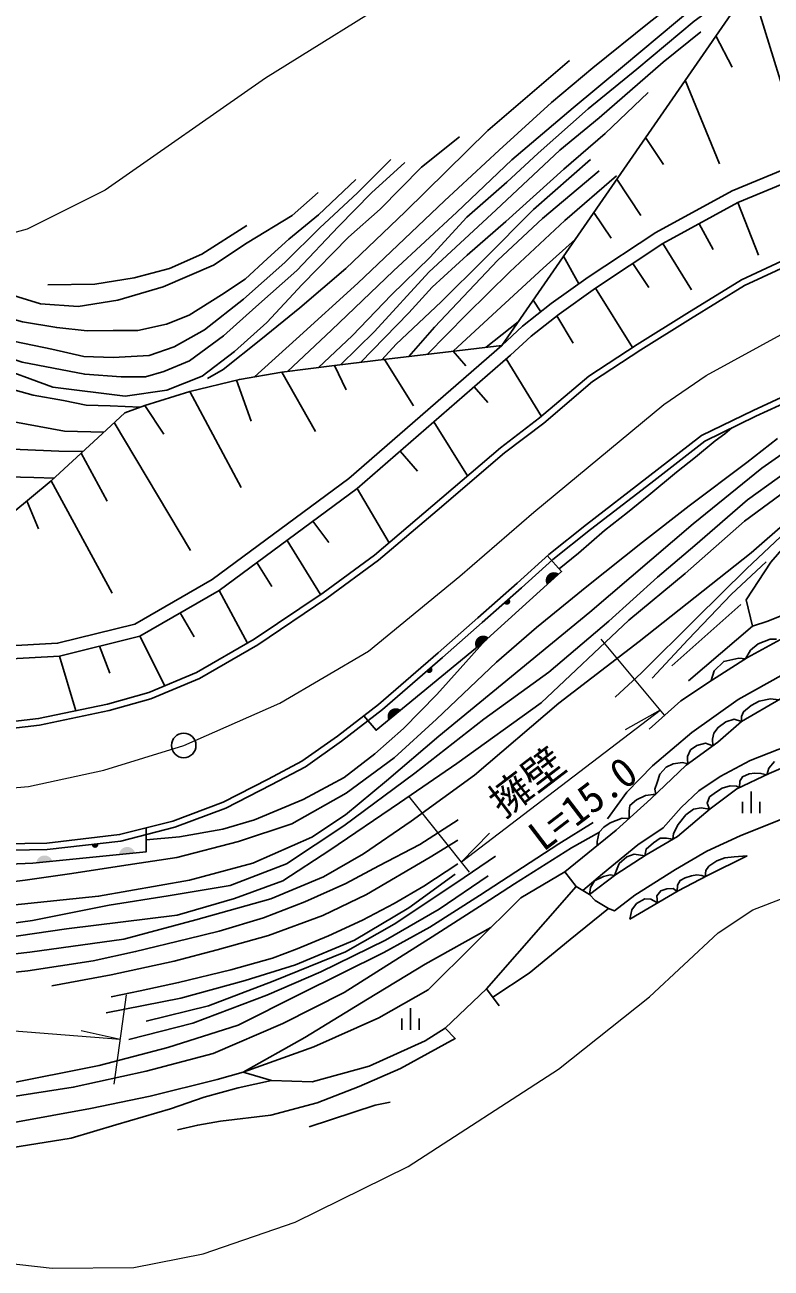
# Model space of a CAD drawing. Units: millimetres at full size, sheet at 1:1000; details may follow other scales. Extents: x 40000 to 680000, y 20000 to 380000.
# Drawn here: x 189419 to 235074, y 245092 to 321117 of the extents above; entities that cross this region are included whole.
import ezdxf
from ezdxf.enums import TextEntityAlignment as Align

# ---------------------------------------------------------------- set-up
doc = ezdxf.new("R2010")
doc.units = ezdxf.units.MM
doc.header["$LTSCALE"] = 1000
doc.linetypes.add('CHAIN', pattern=[18.5, 12, -1.5, 3.5, -1.5])
for name, color, linetype, lineweight in [('M-BGD', 7, 'Continuous', 25), ('M-BMK', 2, 'CHAIN', 13), ('M-BMK-SRVR', 3, 'Continuous', 25), ('M-STR-HTXT', 7, 'Continuous', 13)]:
    doc.layers.add(name, color=color, linetype=linetype, lineweight=lineweight)
doc.styles.add('ＭＳ ゴシック', font='')
doc.styles.get('ＭＳ ゴシック').set_extended_font_data('MS Gothic')

msp = doc.modelspace()

# ---------------------------------------------------------------- hatches: boundary and pattern name
at = {"layer": 'M-BGD'}
for points in [[(221349, 286895), (222097, 287545, 0.82183)], [(219047, 286010), (218735, 285757, 0.4608), (219039, 285701, 0.4608)], [(217016, 283033), (217786, 283658, 0.82183)], [(214290, 281838), (213981, 281582, 0.4608), (214285, 281529, 0.4608)], [(211668, 278581), (212423, 279222, 0.82183)], [(193913, 271042), (193513, 271010, 0.4608), (193732, 270792, 0.4608)], [(195180, 270380), (196164, 270495, 0.82183)], [(190121, 269879), (191109, 269956, 0.82183)]]:
    msp.add_hatch(color=256, dxfattribs=at).paths.add_polyline_path(points)

# ---------------------------------------------------------------- linework, layer by layer
for p, q in [((236770, 314061), (233839, 323551)), ((232681, 318540), (231686, 320438)), ((231917, 312619), (229812, 317728)), ((228498, 312573), (227396, 314234)), ((227112, 309456), (225637, 311689)), ((233032, 310251), (234291, 307034)), ((225287, 308071), (224217, 309635)), ((231524, 307382), (230664, 308957)), ((228441, 307743), (230211, 304911)), ((223307, 305277), (222370, 306964)), ((227582, 305050), (226605, 306530)), ((224328, 305025), (226583, 301383)), ((220981, 303567), (220519, 304287)), ((217634, 301400), (219596, 302953)), ((222963, 301653), (221959, 303316)), ((216393, 300274), (215623, 301160)), ((213191, 297828), (211414, 300656)), ((218870, 300688), (221019, 297173)), ((205141, 299875), (207207, 296250)), ((209080, 298793), (208353, 300287)), ((202371, 299390), (203273, 296881)), ((217735, 298015), (216900, 298977)), ((199507, 298692), (202650, 292817)), ((196766, 297838), (197920, 296088)), ((194884, 296797), (199548, 288973)), ((214441, 296842), (216508, 293539)), ((213439, 293830), (212379, 295050)), ((192854, 294920), (194451, 291998)), ((191034, 293240), (194767, 286371)), ((209744, 292762), (211696, 289450)), ((189539, 292004), (190251, 290296)), ((208007, 289461), (207043, 290766)), ((205460, 289596), (207497, 286276)), ((204518, 286777), (203618, 288234)), ((201313, 286531), (203049, 283311)), ((199772, 283687), (198925, 285158)), ((228999, 281928), (233229, 285676)), ((230020, 281011), (233937, 284343)), ((196444, 283731), (197986, 280696)), ((194623, 281467), (193994, 283119)), ((191545, 282507), (192540, 279172)), ((233858, 272910), (233858, 274238)), ((233325, 272910), (233325, 273607)), ((234391, 272910), (234391, 273607)), ((217653, 262167), (218433, 261138)), ((213005, 259661), (213005, 260989)), ((212471, 259661), (212471, 260358)), ((213538, 259661), (213538, 260358))]:
    msp.add_line(p, q, dxfattribs=at)
for points in [[(233973, 325094), (230457, 322300), (225985, 318552), (222956, 316047), (219219, 312866), (215848, 309658), (211966, 306079), (208179, 302439), (205481, 299919)], [(262256, 311063), (256772, 314278), (255147, 315304), (244881, 321632), (242478, 322859), (235036, 325282), (218603, 301516)], [(207386, 300163), (209439, 302098), (211850, 304609), (214202, 306895), (216462, 309367), (218895, 311491), (220825, 313274), (223879, 315988), (226863, 318404), (230370, 321343), (232593, 322964), (234226, 324111)], [(203467, 299590), (206017, 301895), (209793, 305332), (215082, 310351), (218438, 313462), (221631, 316362), (224173, 318497), (227608, 321255), (229537, 322769)], [(230776, 320694), (228476, 318844), (224563, 315423), (222139, 313459), (218256, 309813), (214132, 306000), (210808, 302365), (208724, 300332)], [(137625, 319981), (137186, 318656), (137166, 316832), (137267, 315272), (137997, 313043), (140035, 309314), (143493, 304789), (147273, 300458), (151777, 297093), (159768, 290808), (170372, 288764), (172797, 288306), (186204, 289249), (191034, 293240), (194674, 296601), (195528, 297396), (196766, 297838), (199507, 298692), (202547, 299433), (205141, 299875), (208353, 300287), (211536, 300670), (218603, 301516)], [(222742, 318938), (217732, 314651), (212681, 309683), (209050, 306209), (206244, 303805), (203848, 301879), (201550, 300048), (200586, 299502)], [(143317, 318519), (144875, 316621), (146775, 314877), (150609, 312808), (154496, 311292), (159101, 309666), (165177, 307511), (169809, 306161), (174000, 304921), (177695, 303736), (182615, 301995), (187330, 300342), (191135, 298964), (195548, 298407), (198100, 298779), (200262, 299629), (202246, 301153), (204219, 302911), (206381, 305231), (209223, 308132), (211165, 309850), (213686, 312415), (216007, 314266)], [(209944, 300479), (212911, 303499), (214334, 305086), (216479, 307044), (218834, 309093), (222401, 312288), (224917, 314472), (227556, 316986)], [(134581, 313128), (135932, 310665), (139053, 306897), (143041, 303171), (151577, 296462), (158102, 292045), (164889, 287003), (169770, 285018), (172740, 284146), (176744, 283463), (184459, 282921), (191426, 283301), (196141, 284480), (200875, 287202), (209243, 293386), (218603, 301516), (219873, 302699), (221624, 304070), (223874, 305684), (228028, 308429), (232686, 310974), (237268, 312873)], [(212660, 312704), (210629, 310853), (208598, 308779), (206052, 306095), (203553, 303865), (201562, 302097), (199487, 300580), (197925, 299911), (196809, 299599), (195314, 299599), (193082, 299755), (189257, 300491), (186423, 301406), (183523, 302275), (179008, 303998), (177446, 304667), (175839, 305202)], [(182978, 303685), (185986, 302587), (188803, 301760), (191079, 301283), (193037, 300837), (194825, 300772), (197021, 300899), (198549, 301424), (200401, 302477), (202788, 304338), (205322, 306586), (207471, 308702), (209779, 310849), (211816, 312886)], [(224030, 312885), (220545, 309835), (217512, 306798), (214894, 304180), (212130, 301584), (211251, 300636)], [(135268, 310213), (138469, 306347), (142519, 302563), (151105, 295816), (157639, 291393), (164493, 286300), (169506, 284261), (172559, 283365), (176649, 282668), (184453, 282119), (191545, 282507), (196444, 283731), (201313, 286531), (209744, 292762), (219138, 300921), (220393, 302090), (222104, 303429), (224328, 305025), (228441, 307743), (233032, 310251), (237516, 312110)], [(212901, 300834), (214476, 302623), (218344, 306735), (221078, 309280), (224561, 312181)], [(225617, 311895), (222453, 309158), (219089, 306022), (216441, 303411), (214026, 300968)], [(138893, 311403), (141084, 310238), (143630, 309169), (145804, 308565), (148158, 307857), (152121, 306742), (156517, 305467), (162086, 303938), (166118, 302776), (170673, 301524), (176471, 300107), (181186, 298786), (184922, 297739), (187974, 296988), (191841, 296280), (194257, 296216)], [(209662, 311654), (207374, 309506), (205566, 308012), (204264, 306837), (202899, 305573), (201458, 304613), (199470, 303370), (198092, 302814), (196322, 302422), (194818, 302435), (193232, 302412), (191370, 302603), (189285, 302953), (186881, 303621)], [(187578, 304910), (190368, 304052), (192681, 303885), (195113, 304290), (197879, 305100), (200955, 306430), (203029, 307793), (205771, 309462), (207369, 310868)], [(190821, 305219), (193706, 305267), (196114, 305648), (198260, 306220), (200239, 307102), (203005, 308842)], [(192960, 295019), (191488, 295058), (189124, 295145), (187247, 295276), (184294, 295544), (181897, 296004), (179068, 296811), (175635, 297903), (173326, 298638), (170718, 299501), (168321, 300210), (166568, 300817), (165115, 301231), (162675, 301850), (160748, 302283), (158554, 302867), (157130, 303168), (155141, 303641), (152289, 304412), (149709, 305207), (147118, 306081), (143595, 307275), (140948, 308119)], [(215623, 301160), (218019, 303386), (221123, 306242), (223096, 308013)], [(186577, 278268), (190259, 278695), (194476, 279576), (197000, 280283), (199922, 281508), (203455, 283546), (207662, 286388), (210805, 288696), (214384, 291725), (218509, 295249), (220909, 297080), (223912, 299625), (226881, 301579), (229926, 303472), (233258, 305529), (236318, 306950)], [(186613, 277869), (190323, 278300), (194571, 279187), (197132, 279905), (200100, 281149), (203667, 283206), (207893, 286061), (211052, 288382), (214643, 291420), (218760, 294937), (221160, 296768), (224152, 299304), (227097, 301242), (230137, 303132), (233448, 305177), (236488, 306588)], [(142597, 305960), (145206, 304760), (147697, 303937), (150775, 302957), (155246, 301790), (158765, 300840), (162074, 300001), (167467, 298441), (171291, 297151), (175473, 295923), (178160, 295169), (182492, 294274), (186705, 293528), (189978, 293430), (191213, 293406)], [(185380, 270990), (190756, 271080), (195215, 271601), (198475, 272431), (201552, 273585), (204306, 275001), (206370, 276088), (208545, 277629), (211045, 279559), (214709, 282725), (217131, 284865), (219527, 286980), (221465, 288738), (223785, 290573), (227466, 293413), (230806, 296012), (233969, 297544), (236831, 298852)], [(196472, 297733), (194641, 297821), (193169, 297869), (191782, 298141), (189931, 298467), (187841, 299046)], [(185375, 270590), (190783, 270681), (195288, 271207), (198595, 272049), (201714, 273218), (204490, 274646), (206580, 275746), (208783, 277307), (211298, 279249), (214972, 282423), (217396, 284565), (219794, 286682), (221724, 288433), (224031, 290258), (227711, 293097), (231018, 295670), (234140, 297182), (236996, 298487)], [(135248, 275888), (140671, 273381), (146101, 270468), (151532, 268353), (155888, 266912), (159232, 266084), (164552, 265589), (168908, 265467), (174277, 265773), (182333, 266575), (188622, 267280), (193929, 267832), (199482, 268813), (203362, 269860), (206982, 271455), (209037, 272804), (211553, 274889), (214751, 277626), (219199, 281275), (223985, 285200), (230295, 290611), (234507, 294016), (237764, 296287)], [(186146, 268409), (189447, 268812), (192288, 269215), (195329, 269698), (198708, 270197), (202489, 271176), (205753, 272269), (209082, 274137), (212019, 276305), (214592, 278665), (218264, 282146), (220721, 284276), (223797, 286777), (227194, 289482), (230055, 291708), (233595, 294346), (235457, 295823)], [(222114, 287849), (223289, 288803), (224874, 290201), (226282, 291301), (227591, 292366), (229287, 293761), (230442, 294691), (231643, 295671), (232250, 296108), (232660, 296466)], [(264529, 290160), (262676, 291595), (260568, 292776), (258437, 293725), (257441, 294350), (256144, 294836), (254361, 295299), (252624, 295692), (250933, 295785), (248872, 295831), (247366, 295739), (245094, 295224), (242448, 293933), (239593, 292454), (237879, 291515), (235671, 289828), (233566, 287850), (230457, 284801), (227144, 281490), (225540, 280012)], [(237256, 294684), (233637, 292064), (230413, 289282), (228116, 287334), (225147, 284644), (221472, 281544), (217505, 278669), (213283, 275353), (208936, 272143), (205431, 269807), (201984, 268493), (198186, 267851), (194582, 267291), (189878, 266357), (185029, 265685)], [(132614, 274925), (136557, 272735), (141004, 270388), (146058, 267964), (149476, 266329), (152660, 265103), (156107, 264344), (161843, 263786), (166576, 263757), (170870, 263874), (179938, 264487), (185927, 264954), (191974, 265830), (198737, 266678), (202243, 267700), (205193, 268780), (208085, 270649), (212332, 273550), (215837, 275944), (221008, 279652), (226360, 284713), (229807, 287575), (233438, 290772), (237849, 294013)], [(238219, 292646), (233843, 288838), (226993, 283414), (222081, 279635), (216920, 275246), (213049, 272419), (210132, 270425), (207691, 269027), (204463, 267677), (199879, 266397), (195472, 265207), (189727, 264404), (182329, 263570), (171135, 262856), (164675, 262707), (161532, 262813), (155121, 263712), (150135, 265323), (142477, 268591), (136741, 271439), (131680, 273949)], [(233937, 284343), (233541, 285968), (235062, 288258), (236812, 290278), (242066, 291647), (246382, 292521), (250932, 292171), (260090, 290481), (263007, 288319)], [(210151, 278869), (210905, 277982), (217673, 283554), (222252, 287697), (221378, 288659)], [(227790, 281178), (229999, 283531), (232645, 286301), (234770, 288279)], [(260120, 280451), (258450, 282234), (256289, 283862), (253469, 285732), (250201, 286998), (247135, 287556), (244247, 287454), (241814, 286973), (237549, 285727), (234881, 284659), (233937, 284343)], [(227607, 278057), (229558, 279782), (231478, 281072), (233623, 282426), (235640, 283538), (237498, 284546), (239289, 285239), (240999, 286013), (242692, 286384), (244370, 286465), (246505, 286452), (248602, 286194), (250715, 285614), (252377, 284937), (254609, 283721), (256190, 282447), (257529, 280980), (259451, 278993), (260156, 278092), (260821, 277367)], [(225071, 272567), (226243, 274207), (227810, 275810), (230224, 277837), (233052, 279866), (235879, 281436), (240523, 283421), (243544, 283928), (246854, 283734), (249319, 283276), (251325, 282503), (253966, 281028), (255416, 279917), (257325, 277840), (259384, 275151), (260472, 273002), (261342, 271070), (261825, 269017), (262260, 266867), (262435, 265967), (262360, 264276)], [(196845, 271284), (198889, 271475), (201536, 271936), (203467, 272501), (206446, 273753), (208961, 275098), (210825, 276532), (212576, 278090), (214617, 280175), (216052, 281757), (217602, 283496)], [(231401, 281020), (231580, 281618), (232178, 282191), (233093, 282387), (233498, 282347), (233803, 282874), (234273, 283276), (235009, 283558), (235393, 283558)], [(222452, 269333), (225595, 271870), (227706, 273791), (229880, 275838), (231803, 277255), (233252, 278515), (235647, 279901)], [(235543, 279841), (235043, 279896), (234336, 279752), (233856, 279488), (233377, 279117), (233257, 278817), (233252, 278515), (232813, 278662), (232298, 278506), (231830, 278158), (231567, 277799), (231492, 277442), (231510, 277039), (231050, 277192), (230522, 277048), (230147, 276779), (229955, 276385), (229955, 276126), (230006, 275931), (229657, 276001), (229070, 275933), (228657, 275722), (228273, 275299), (228095, 274785), (227966, 274386), (228012, 274079), (227394, 273998), (226834, 273728), (226435, 273383), (226391, 273049), (226388, 272591), (225962, 272608), (225235, 272314), (224838, 272064), (224559, 271753), (224423, 271182), (224437, 270935)], [(223553, 268183), (224760, 269196), (226914, 270968), (228471, 272010), (229564, 273268), (230654, 274273), (231953, 275153), (233798, 276138), (235509, 276802), (236954, 277323), (238483, 277625), (240651, 277827), (244030, 277776)], [(223969, 267947), (225565, 269155), (227427, 270363), (229338, 271490), (231335, 273177), (232985, 274401), (234961, 275332), (236627, 276050), (239175, 276801), (241338, 276938), (242890, 276807)], [(223969, 267947), (224026, 268359), (224266, 268781), (224822, 269039), (225223, 269134), (225481, 269092), (225617, 269433), (225781, 269827), (226250, 270242), (226685, 270405), (227350, 270313), (227420, 270720), (227869, 271100), (228277, 271379), (228678, 271379), (229061, 271327), (229093, 271671), (229380, 272211), (229863, 272816), (230318, 273162), (230794, 273230), (231302, 273149), (231168, 273529), (231311, 273903), (231739, 274216), (232074, 274443), (232577, 274579), (232964, 274565), (233136, 274473), (233157, 274879), (233325, 275143), (233726, 275326), (234079, 275354), (234453, 275347), (234808, 275260), (234931, 275674), (235278, 276082)], [(169454, 273098), (169408, 272134), (171189, 271544), (173994, 271013), (178541, 270181), (184646, 269627), (189901, 269852), (196845, 270552), (196845, 272016)], [(163448, 253670), (170009, 253857), (178181, 254863), (182267, 255431), (188135, 256329), (193960, 257483), (198158, 258585), (202460, 259948), (206238, 261836), (211372, 264384), (214184, 265951), (217239, 267870), (222085, 271039), (224193, 272336)], [(215925, 272514), (213585, 270998), (211071, 269684), (209049, 268616), (206542, 267482), (204028, 266515), (201298, 265707), (199391, 265230), (196193, 264449), (193593, 263886), (189600, 263263), (186336, 262917)], [(223137, 268419), (223969, 267947), (224308, 267573), (225125, 267088), (225484, 266950), (226731, 267893), (229225, 269478), (231131, 270582), (233179, 271526), (234946, 272241), (236246, 272740)], [(167193, 252440), (172155, 252613), (175659, 253203), (179892, 254105), (184056, 254868), (188324, 255526), (192383, 256151), (196840, 257132), (200934, 258207), (205202, 260045), (208949, 261952), (214343, 265360), (217514, 267390), (219378, 268585), (222869, 270793), (224567, 271757)], [(191066, 262354), (194692, 263033), (198549, 263855), (201178, 264548), (204333, 265434), (207655, 266661), (210328, 267946), (214220, 270218), (215910, 271258)], [(196846, 260196), (200655, 261128), (204604, 262635), (209033, 264443), (212009, 266129), (215839, 268667), (218219, 270293)], [(226430, 266437), (229388, 268164), (231187, 269107), (233610, 270300)], [(226430, 266437), (226547, 267005), (226847, 267397), (227342, 267668), (227723, 267655), (228114, 267420), (228084, 267848), (228321, 268173), (228690, 268289), (229090, 268314), (229332, 268131), (229349, 268514), (229515, 268797), (229807, 268964), (230199, 269089), (230533, 269139), (230825, 269106), (231032, 269026), (231083, 269406), (231258, 269664), (231742, 270006), (232242, 270181), (232809, 270247), (233610, 270300)], [(194384, 260710), (198953, 261602), (202898, 262672), (205975, 263640), (209580, 265139), (212918, 267119), (215746, 269192)], [(215912, 269807), (213833, 268447), (212012, 267390), (210083, 266373), (208003, 265420), (206082, 264612), (204565, 264048), (202016, 263336), (198823, 262556), (196483, 262051), (194706, 261690)], [(195782, 259063), (199689, 260080), (204228, 261785), (207529, 263215), (211490, 265139), (214755, 267050), (217761, 269082)], [(218043, 261653), (220280, 263136), (222774, 265183), (225125, 267088)], [(217925, 265912), (213914, 263675), (210378, 261543), (206556, 259200), (202766, 257077), (201183, 256632), (197083, 255601), (193437, 254860), (188754, 253992), (183076, 252969), (176385, 251805), (172990, 251239), (171466, 251071), (169651, 251097)], [(215133, 259760), (215750, 259134), (212401, 257297), (209862, 256207), (207292, 255195), (204457, 254448), (201384, 254072), (199998, 253839), (198767, 253558)], [(177537, 251285), (182902, 251788), (188561, 252458), (192250, 253044), (194986, 253853), (198333, 254824), (200385, 255537), (202459, 256120), (204508, 256563)], [(211763, 255250), (210849, 255050), (206821, 253737)]]:
    msp.add_lwpolyline(points, dxfattribs=at)
msp.add_lwpolyline([(202766, 257077), (204508, 256563), (206993, 256478), (210477, 257448), (213905, 258990), (215133, 259760), (217653, 262167), (223137, 268419), (222452, 269333), (219767, 267734), (214083, 262110), (211076, 260392), (207106, 258622)], close=True, dxfattribs=at)
at = {"layer": 'M-BMK'}
msp.add_lwpolyline([(133780, 299111), (140355, 292970), (144456, 289676), (158058, 280581), (162564, 278365), (168860, 275982), (173777, 274886), (179847, 274106), (184513, 274106), (189645, 274539), (194242, 275545), (199137, 277053), (205023, 279639), (210446, 282820), (216030, 287399), (220564, 291314), (228508, 297909), (231093, 299667), (235907, 302300)], dxfattribs=at)
at = {"layer": 'M-BMK-SRVR'}
msp.add_circle((199137, 277053), 750, dxfattribs=at)
at = {"layer": 'M-STR-HTXT'}
for p, q in [((228544, 278907), (224667, 283549)), ((216126, 269941), (228285, 279216)), ((228285, 279216), (226145, 278014)), ((216630, 269311), (212915, 273953)), ((216126, 269941), (217852, 271687)), ((194876, 256339), (195638, 261795)), ((195257, 259067), (166827, 261350)), ((195257, 259067), (192861, 259602))]:
    msp.add_line(p, q, dxfattribs=at)
for points in [[(237820, 332723), (232449, 331858), (225879, 329747), (219620, 327011), (213126, 323460), (204149, 317864), (194326, 311004), (189568, 308631), (181081, 306322), (176940, 306060), (172835, 306846), (170385, 307933), (167708, 309939), (164234, 313146)], [(132602, 257785), (140429, 254061), (145319, 252112), (152158, 249941), (156083, 249022), (159219, 248692), (180446, 246289), (191091, 245092), (196093, 245133), (200320, 245969), (205965, 247905), (212864, 251315), (222061, 257255), (227624, 261691), (231828, 265592), (233959, 267010), (235908, 267750)]]:
    msp.add_lwpolyline(points, dxfattribs=at)

# ---------------------------------------------------------------- texts
at = {"layer": 'M-STR-HTXT', "style": 'ＭＳ ゴシック'}
for s, p in [('擁壁', (219034, 272159)), ('L=15.0', (221460, 270070))]:
    msp.add_text(s, height=1833, rotation=37.336, dxfattribs=at).set_placement(p, align=Align.BOTTOM_LEFT)

doc.saveas('drawing.dxf')
